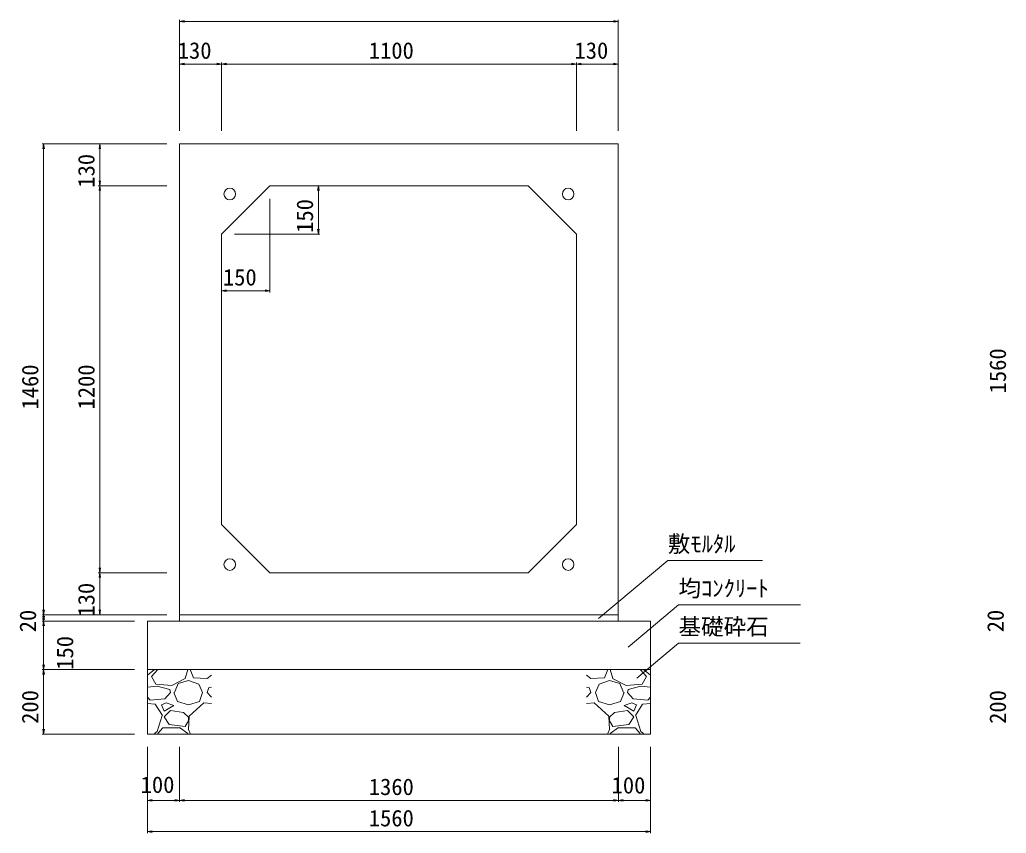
# Model space of a CAD drawing. Units: millimetres on the paper. Extents: x 0 to 841, y 0 to 594.
# Drawn here: x 204.4 to 357.3, y 168.3 to 294.5 of the extents above; entities that cross this region are included whole.
import ezdxf
from ezdxf.enums import TextEntityAlignment as Align

# ---------------------------------------------------------------- set-up
doc = ezdxf.new("R2010")
doc.units = ezdxf.units.MM
for name, color, linetype, lineweight in [('D-STR-DIM（寸法）', 7, 'Continuous', 18), ('D-STR-HTXT（旗揚げ）', 4, 'Continuous', 18), ('D-STR-STRn（構造物）', 5, 'Continuous', 18), ('D-STR（構造物外形線）', 1, 'Continuous', 18)]:
    doc.layers.add(name, color=color, linetype=linetype, lineweight=lineweight)
doc.layers.add('D-STR-TXT（文字）', color=7, linetype='Continuous')
doc.styles.add('ＭＳ ゴシック', font='')
doc.styles.get('ＭＳ ゴシック').set_extended_font_data('MS Gothic')

msp = doc.modelspace()

# ---------------------------------------------------------------- linework, layer by layer
at = {"layer": 'D-STR-DIM（寸法）'}
for p, q in [((229.173, 277.224), (229.173, 294.471)), ((229.173, 294.221), (229.923, 294.346)), ((229.173, 294.221), (229.273, 294.221)), ((229.923, 294.096), (229.173, 294.221)), ((229.273, 294.221), (297.073, 294.221)), ((296.423, 294.346), (297.173, 294.221)), ((297.173, 294.221), (296.423, 294.096)), ((297.173, 294.221), (297.073, 294.221)), ((297.173, 277.224), (297.173, 294.471)), ((229.173, 277.224), (229.173, 287.849)), ((229.173, 287.599), (229.923, 287.724)), ((229.173, 287.599), (229.273, 287.599)), ((229.923, 287.474), (229.173, 287.599)), ((235.573, 287.599), (229.273, 287.599)), ((234.923, 287.724), (235.673, 287.599)), ((235.673, 287.599), (234.923, 287.474)), ((235.673, 287.599), (235.573, 287.599)), ((235.673, 277.224), (235.673, 287.849)), ((235.673, 277.224), (235.673, 287.849)), ((235.673, 287.599), (236.423, 287.724)), ((235.673, 287.599), (235.773, 287.599)), ((236.423, 287.474), (235.673, 287.599)), ((235.773, 287.599), (290.573, 287.599)), ((289.923, 287.724), (290.673, 287.599)), ((290.673, 287.599), (289.923, 287.474)), ((290.673, 287.599), (290.573, 287.599)), ((290.673, 277.224), (290.673, 287.849)), ((290.673, 277.224), (290.673, 287.849)), ((290.673, 287.599), (291.423, 287.724)), ((290.673, 287.599), (290.773, 287.599)), ((291.423, 287.474), (290.673, 287.599)), ((290.773, 287.599), (297.073, 287.599)), ((296.423, 287.724), (297.173, 287.599)), ((297.173, 287.599), (296.423, 287.474)), ((297.173, 287.599), (297.073, 287.599)), ((297.173, 277.224), (297.173, 287.849)), ((227.173, 275.224), (207.837, 275.224)), ((207.962, 274.474), (208.087, 275.224)), ((208.087, 275.224), (208.087, 275.124)), ((208.087, 275.224), (208.212, 274.474)), ((208.087, 202.324), (208.087, 275.124)), ((227.173, 275.224), (216.548, 275.224)), ((216.673, 274.474), (216.798, 275.224)), ((216.798, 275.224), (216.798, 275.124)), ((216.798, 275.224), (216.923, 274.474)), ((216.798, 268.824), (216.798, 275.124)), ((216.798, 268.724), (216.673, 269.474)), ((216.923, 269.474), (216.798, 268.724)), ((227.173, 268.724), (216.548, 268.724)), ((227.173, 268.724), (216.548, 268.724)), ((216.673, 267.974), (216.798, 268.724)), ((216.798, 268.724), (216.798, 268.824)), ((216.798, 268.724), (216.798, 268.624)), ((216.798, 268.724), (216.923, 267.974)), ((216.798, 208.824), (216.798, 268.624)), ((245.173, 268.724), (250.923, 268.724)), ((250.548, 267.974), (250.673, 268.724)), ((250.673, 268.724), (250.673, 268.624)), ((250.673, 268.724), (250.798, 267.974)), ((250.673, 268.624), (250.673, 261.324)), ((243.173, 266.724), (243.173, 252.193)), ((250.673, 261.224), (250.548, 261.974)), ((250.798, 261.974), (250.673, 261.224)), ((237.673, 261.224), (250.923, 261.224)), ((250.673, 261.224), (250.673, 261.324)), ((235.673, 259.224), (235.673, 252.193)), ((235.673, 252.443), (236.423, 252.568)), ((235.673, 252.443), (235.773, 252.443)), ((236.423, 252.318), (235.673, 252.443)), ((243.073, 252.443), (235.773, 252.443)), ((242.423, 252.568), (243.173, 252.443)), ((243.173, 252.443), (242.423, 252.318)), ((243.173, 252.443), (243.073, 252.443)), ((227.173, 208.724), (216.548, 208.724)), ((227.173, 208.724), (216.548, 208.724)), ((216.798, 208.724), (216.673, 209.474)), ((216.673, 207.974), (216.798, 208.724)), ((216.923, 209.474), (216.798, 208.724)), ((216.798, 208.724), (216.798, 208.824)), ((216.798, 208.724), (216.798, 208.624)), ((216.798, 208.724), (216.923, 207.974)), ((216.798, 208.624), (216.798, 202.324)), ((227.173, 202.224), (207.837, 202.224)), ((227.173, 202.224), (207.837, 202.224)), ((208.087, 202.224), (207.962, 202.974)), ((207.962, 201.474), (208.087, 202.224)), ((208.087, 201.224), (207.962, 201.974)), ((208.212, 202.974), (208.087, 202.224)), ((208.087, 202.224), (208.087, 202.324)), ((208.087, 202.224), (208.087, 202.124)), ((208.087, 202.224), (208.212, 201.474)), ((208.087, 202.124), (208.087, 201.324)), ((208.212, 201.974), (208.087, 201.224)), ((227.173, 202.224), (216.548, 202.224)), ((216.798, 202.224), (216.673, 202.974)), ((216.923, 202.974), (216.798, 202.224)), ((216.798, 202.224), (216.798, 202.324)), ((222.173, 201.224), (207.837, 201.224)), ((222.173, 201.224), (207.837, 201.224)), ((207.962, 200.474), (208.087, 201.224)), ((208.087, 201.224), (208.087, 201.324)), ((208.087, 201.224), (208.087, 201.124)), ((208.087, 201.224), (208.212, 200.474)), ((208.087, 201.124), (208.087, 193.824)), ((208.087, 193.724), (207.962, 194.474)), ((208.212, 194.474), (208.087, 193.724)), ((222.173, 193.724), (207.837, 193.724)), ((222.173, 193.724), (207.837, 193.724)), ((207.962, 192.974), (208.087, 193.724)), ((208.087, 193.724), (208.087, 193.824)), ((208.087, 193.724), (208.087, 193.624)), ((208.087, 193.724), (208.212, 192.974)), ((208.087, 193.624), (208.087, 183.824)), ((222.173, 183.724), (207.837, 183.724)), ((208.087, 183.724), (207.962, 184.474)), ((208.212, 184.474), (208.087, 183.724)), ((208.087, 183.724), (208.087, 183.824)), ((224.173, 181.724), (224.173, 168.334)), ((224.173, 181.724), (224.173, 173.187)), ((229.173, 181.724), (229.173, 173.187)), ((229.173, 180.724), (229.173, 173.187)), ((297.177, 181.724), (297.177, 173.187)), ((297.177, 181.724), (297.177, 173.187)), ((302.173, 181.724), (302.173, 173.187)), ((302.173, 181.724), (302.173, 168.334)), ((224.173, 173.437), (224.923, 173.562)), ((224.173, 173.437), (224.273, 173.437)), ((224.923, 173.312), (224.173, 173.437)), ((224.273, 173.437), (229.073, 173.437)), ((228.423, 173.562), (229.173, 173.437)), ((229.173, 173.437), (228.423, 173.312)), ((229.173, 173.437), (229.073, 173.437)), ((229.173, 173.437), (229.923, 173.562)), ((229.173, 173.437), (229.273, 173.437)), ((229.923, 173.312), (229.173, 173.437)), ((229.273, 173.437), (297.077, 173.437)), ((296.427, 173.562), (297.177, 173.437)), ((297.177, 173.437), (296.427, 173.312)), ((297.177, 173.437), (297.077, 173.437)), ((297.177, 173.437), (297.927, 173.562)), ((297.177, 173.437), (297.277, 173.437)), ((297.927, 173.312), (297.177, 173.437)), ((297.277, 173.437), (302.073, 173.437)), ((301.423, 173.562), (302.173, 173.437)), ((302.173, 173.437), (301.423, 173.312)), ((302.173, 173.437), (302.073, 173.437)), ((224.173, 168.584), (224.923, 168.709)), ((224.173, 168.584), (224.273, 168.584)), ((224.923, 168.459), (224.173, 168.584)), ((224.273, 168.584), (302.073, 168.584)), ((301.423, 168.709), (302.173, 168.584)), ((302.173, 168.584), (301.423, 168.459)), ((302.173, 168.584), (302.073, 168.584))]:
    msp.add_line(p, q, dxfattribs=at)
at = {"layer": 'D-STR-HTXT（旗揚げ）'}
for p, q in [((294.106, 201.626), (304.839, 210.644)), ((319.501, 210.644), (304.839, 210.644)), ((298.699, 197.211), (306.498, 203.763)), ((325.423, 203.763), (306.498, 203.763)), ((300.024, 192.371), (306.498, 197.811)), ((325.361, 197.811), (306.498, 197.811))]:
    msp.add_line(p, q, dxfattribs=at)
at = {"layer": 'D-STR-STRn（構造物）'}
for p, q in [((229.173, 202.224), (229.173, 201.224)), ((297.173, 202.224), (297.173, 201.224)), ((224.173, 201.224), (302.173, 201.224)), ((224.173, 201.224), (224.173, 183.724)), ((302.173, 201.224), (302.173, 183.724)), ((224.173, 193.724), (302.173, 193.724)), ((224.173, 192.861), (225.29, 193.724)), ((224.786, 192.628), (225.772, 193.724)), ((230.446, 193.719), (230.049, 192.33)), ((230.784, 193.724), (231.319, 192.453)), ((233.42, 192.338), (234.097, 192.861)), ((292.927, 192.338), (292.25, 192.861)), ((295.563, 193.724), (295.027, 192.453)), ((295.901, 193.719), (296.298, 192.33)), ((301.561, 192.628), (300.574, 193.724)), ((302.173, 192.861), (301.056, 193.724)), ((225.5, 191.432), (224.805, 192.623)), ((227.955, 191.259), (225.474, 191.458)), ((230.05, 192.323), (227.966, 191.232)), ((228.356, 190.146), (228.951, 191.536)), ((228.955, 191.536), (230.542, 192.032)), ((230.538, 192.032), (232.126, 191.437)), ((231.329, 192.424), (233.413, 192.325)), ((232.131, 191.434), (232.726, 190.144)), ((295.017, 192.424), (292.933, 192.325)), ((294.216, 191.434), (293.62, 190.144)), ((295.808, 192.032), (294.221, 191.437)), ((297.392, 191.536), (295.804, 192.032)), ((296.296, 192.323), (298.38, 191.232)), ((297.99, 190.146), (297.395, 191.536)), ((298.391, 191.259), (300.872, 191.458)), ((300.846, 191.432), (301.541, 192.623)), ((225.688, 191.128), (224.173, 190.969)), ((227.66, 190.649), (225.675, 191.145)), ((227.763, 190.147), (226.87, 189.155)), ((227.764, 190.141), (227.665, 190.637)), ((228.25, 190.15), (228.846, 188.761)), ((232.225, 188.762), (232.722, 190.152)), ((234.097, 189.437), (233.416, 190.179)), ((233.417, 190.15), (233.715, 190.943)), ((234.097, 190.969), (233.726, 190.93)), ((292.25, 190.969), (292.621, 190.93)), ((292.25, 189.437), (292.93, 190.179)), ((292.929, 190.15), (292.631, 190.943)), ((294.121, 188.762), (293.625, 190.152)), ((298.096, 190.15), (297.501, 188.761)), ((298.582, 190.141), (298.682, 190.637)), ((298.583, 190.147), (299.477, 189.155)), ((298.686, 190.649), (300.671, 191.145)), ((300.659, 191.128), (302.173, 190.969)), ((224.584, 188.989), (224.173, 189.437)), ((225.384, 188.351), (224.173, 188.452)), ((226.863, 189.161), (224.58, 188.962)), ((226.495, 186.58), (225.403, 188.367)), ((226.37, 188.262), (226.767, 187.269)), ((227.067, 188.556), (226.372, 188.258)), ((226.767, 187.272), (228.256, 188.165)), ((228.262, 188.164), (227.071, 188.561)), ((228.847, 188.75), (230.534, 188.254)), ((230.547, 188.256), (232.234, 188.752)), ((232.925, 188.559), (230.643, 186.475)), ((234.097, 188.452), (232.926, 188.549)), ((292.25, 188.452), (293.42, 188.549)), ((293.421, 188.559), (295.703, 186.475)), ((295.799, 188.256), (294.112, 188.752)), ((297.5, 188.75), (295.813, 188.254)), ((298.084, 188.164), (299.275, 188.561)), ((299.579, 187.272), (298.091, 188.165)), ((299.279, 188.556), (299.974, 188.258)), ((299.484, 189.161), (301.766, 188.962)), ((299.976, 188.262), (299.58, 187.269)), ((299.852, 186.58), (300.943, 188.367)), ((300.962, 188.351), (302.173, 188.452)), ((301.762, 188.989), (302.173, 189.437)), ((225.68, 184.091), (226.474, 186.571)), ((227.762, 187.368), (226.77, 186.376)), ((229.759, 187.076), (227.774, 187.374)), ((230.562, 186.356), (229.768, 187.05)), ((295.784, 186.356), (296.578, 187.05)), ((296.587, 187.076), (298.572, 187.374)), ((298.584, 187.368), (299.576, 186.376)), ((300.666, 184.091), (299.872, 186.571)), ((226.767, 186.38), (227.561, 185.189)), ((227.567, 185.181), (230.048, 184.883)), ((230.048, 184.889), (230.544, 185.782)), ((230.636, 186.48), (230.537, 184.397)), ((230.542, 185.781), (230.542, 186.377)), ((295.71, 186.48), (295.809, 184.397)), ((296.298, 184.889), (295.802, 185.782)), ((295.805, 185.781), (295.805, 186.377)), ((298.779, 185.181), (296.298, 184.883)), ((299.579, 186.38), (298.785, 185.189)), ((224.173, 183.724), (302.173, 183.724)), ((225.291, 183.801), (225.679, 184.101)), ((225.772, 183.801), (226.572, 184.689)), ((226.572, 184.69), (229.152, 184.69)), ((229.149, 184.712), (230.439, 183.819)), ((230.525, 184.414), (230.784, 183.801)), ((295.821, 184.414), (295.563, 183.801)), ((297.197, 184.712), (295.907, 183.819)), ((299.774, 184.69), (297.194, 184.69)), ((300.574, 183.801), (299.774, 184.689)), ((301.056, 183.801), (300.667, 184.101))]:
    msp.add_line(p, q, dxfattribs=at)
at = {"layer": 'D-STR（構造物外形線）'}
for p, q in [((229.173, 275.224), (297.173, 275.224)), ((229.173, 202.224), (229.173, 275.224)), ((297.173, 275.224), (297.173, 202.224)), ((235.673, 261.224), (243.173, 268.724)), ((243.173, 268.724), (283.173, 268.724)), ((283.173, 268.724), (290.673, 261.224)), ((235.673, 216.224), (235.673, 261.224)), ((290.673, 261.224), (290.673, 216.224)), ((243.173, 208.724), (235.673, 216.224)), ((290.673, 216.224), (283.173, 208.724)), ((283.173, 208.724), (243.173, 208.724)), ((297.173, 202.224), (229.173, 202.224))]:
    msp.add_line(p, q, dxfattribs=at)
for centre in [(236.948, 267.449), (289.398, 267.449), (236.948, 209.999), (289.398, 209.999)]:
    msp.add_circle(centre, 0.9, dxfattribs=at)

# ---------------------------------------------------------------- texts
at = {"layer": 'D-STR-DIM（寸法）', "style": 'ＭＳ ゴシック'}
for s, p in [('130', (228.879, 287.649)), ('1100', (258.492, 287.649)), ('130', (290.379, 287.649)), ('150', (235.879, 252.493)), ('100', (223.129, 173.815)), ('1360', (258.494, 173.487)), ('100', (296.131, 173.731)), ('1560', (258.492, 168.634))]:
    msp.add_text(s, height=2.566, dxfattribs=at).set_placement(p, align=Align.BOTTOM_LEFT)
for s, p in [('130', (216.748, 268.43)), ('150', (250.623, 261.43)), ('1560', (358.037, 236.543)), ('1460', (208.037, 234.043)), ('1200', (216.748, 234.043)), ('130', (216.748, 201.93)), ('20', (207.692, 199.497)), ('20', (357.692, 199.497)), ('150', (213.446, 193.685)), ('200', (208.037, 185.295)), ('200', (358.037, 185.295))]:
    msp.add_text(s, height=2.566, rotation=90, dxfattribs=at).set_placement(p, align=Align.BOTTOM_LEFT)
at = {"layer": 'D-STR-TXT（文字）', "style": 'ＭＳ ゴシック'}
for s, p in [('敷ﾓﾙﾀﾙ', (304.839, 211.144)), ('均ｺﾝｸﾘｰﾄ', (306.498, 204.263)), ('基礎砕石', (306.498, 198.311))]:
    msp.add_text(s, height=2.566, dxfattribs=at).set_placement(p, align=Align.BOTTOM_LEFT)

doc.saveas('drawing.dxf')
